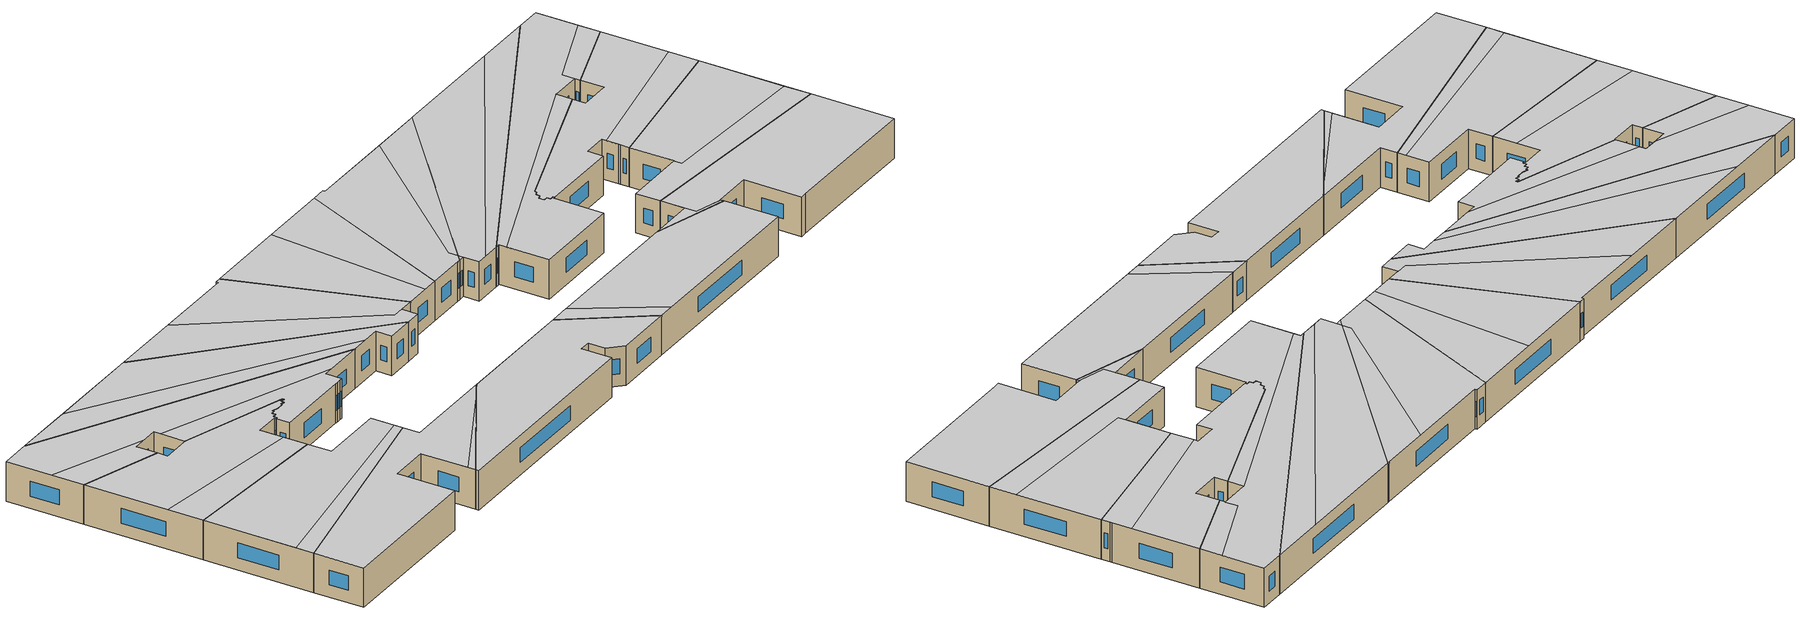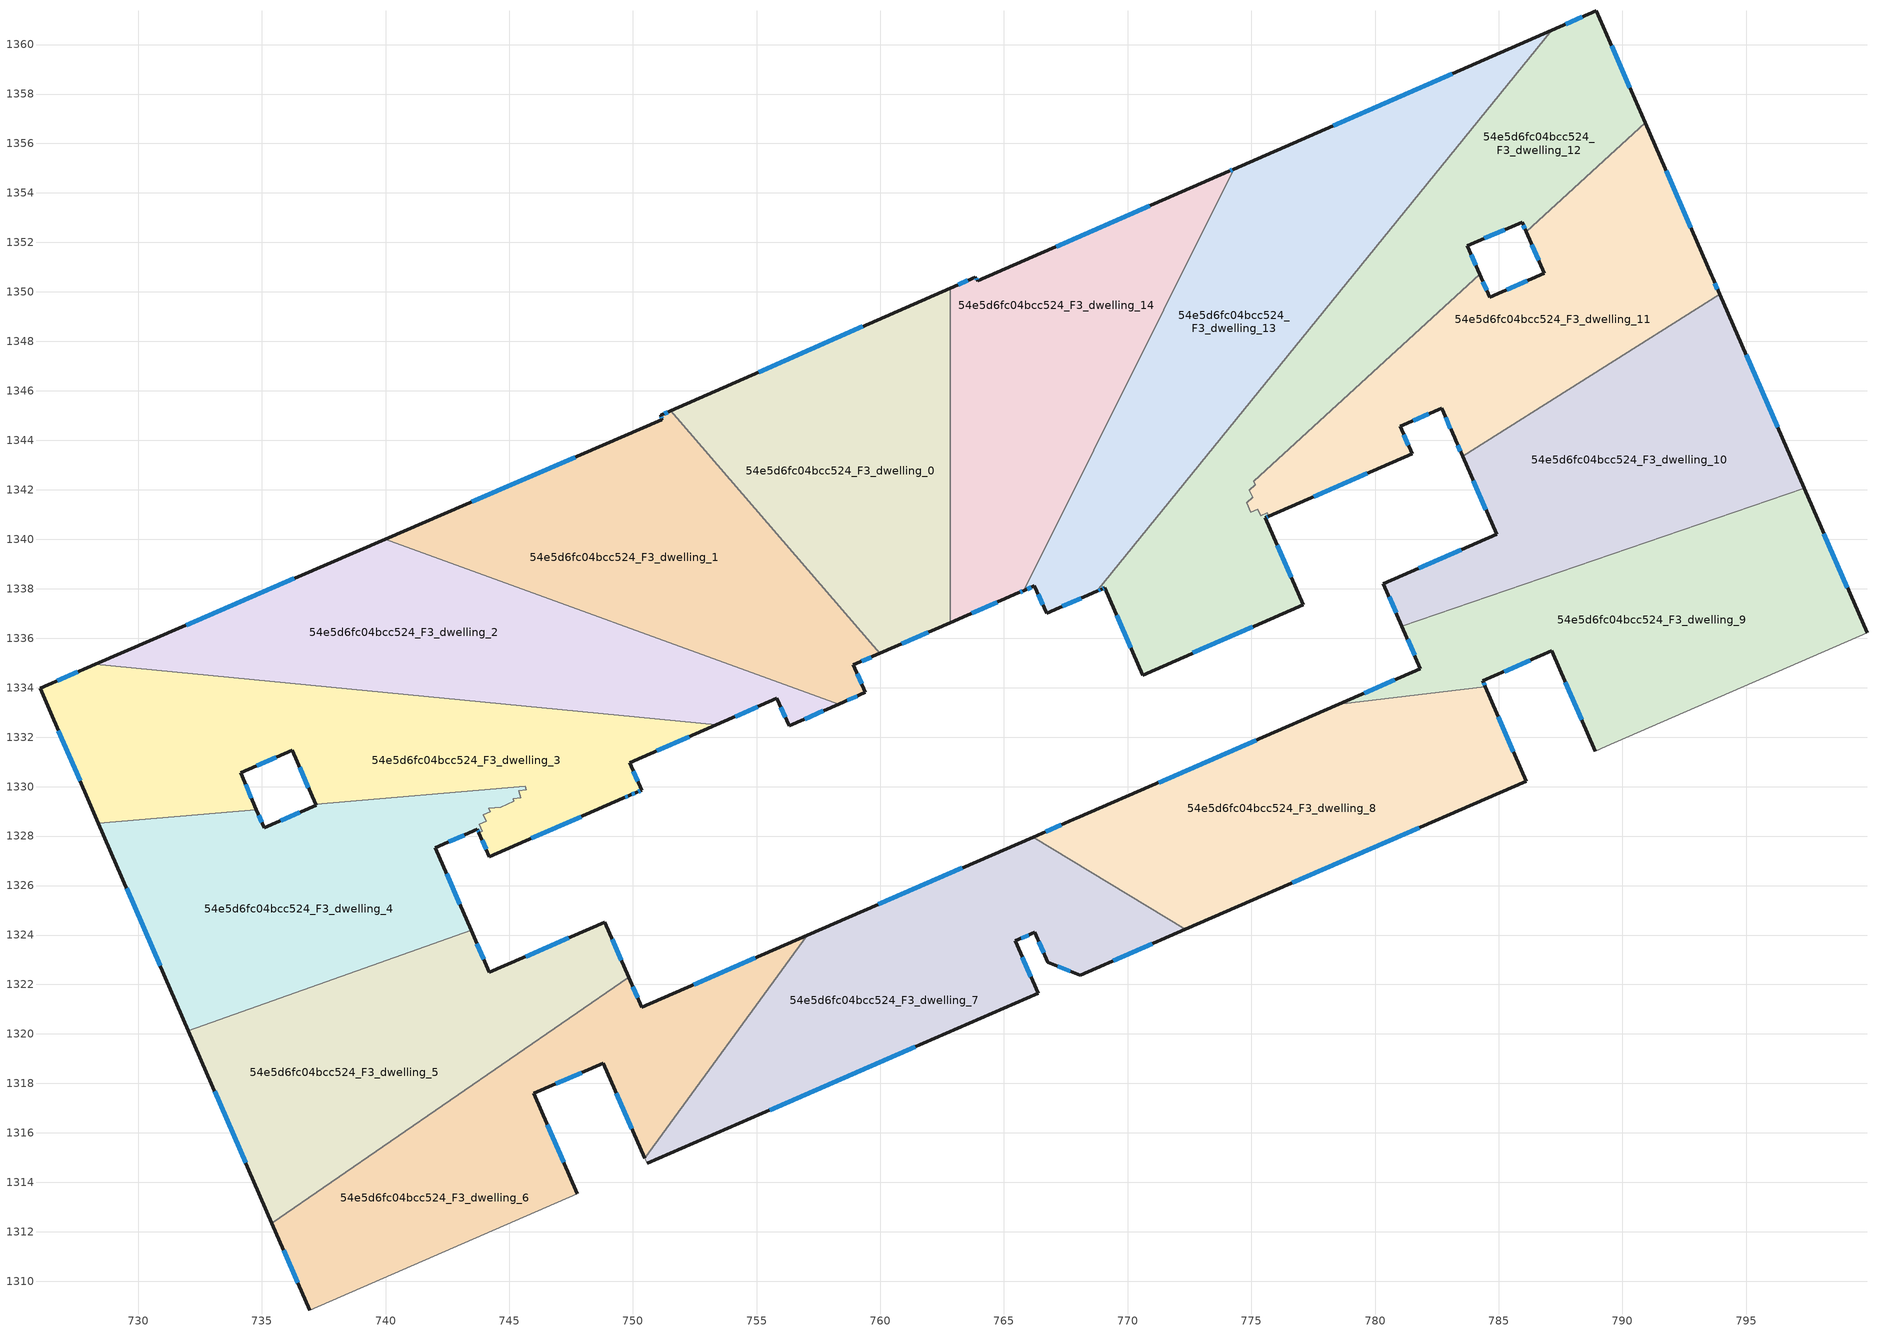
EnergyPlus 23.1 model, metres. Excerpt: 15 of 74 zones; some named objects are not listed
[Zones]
54e5d6fc04bcc524_F3_dwelling_0
 floor to 54e5d6fc04bcc524_F2_dwelling_0 (EU_floor_Construction): 762.83,1350.16 762.83,1336.63 759.97,1335.38 751.54,1345.2 z9
 wall outside (EU_wall_Construction): 762.83,1350.16 751.54,1345.2 / 759.97,1335.38 762.83,1336.63 z9:12
 wall to 54e5d6fc04bcc524_F3_dwelling_1 (EU_wall_Construction): 751.54,1345.2 759.97,1335.38 z9:12
 wall to 54e5d6fc04bcc524_F3_dwelling_14 (EU_wall_Construction): 762.83,1336.63 762.83,1350.16 z9:12
 window (EU_Window_Construction): 759.29,1348.6 755.08,1346.75 / 760.87,1335.77 761.94,1336.24 z9.94:11.06
 ceiling to 54e5d6fc04bcc524_F4_dwelling_3 (EU_floor_Construction): 761.7,1336.14 757.68,1347.89 751.54,1345.2 759.97,1335.38 z12
 ceiling to 54e5d6fc04bcc524_F4_dwelling_2 (EU_floor_Construction): 762.83,1336.63 762.83,1350.16 757.68,1347.89 761.7,1336.14 z12
54e5d6fc04bcc524_F3_dwelling_1
 floor to 54e5d6fc04bcc524_F2_dwelling_1 (EU_floor_Construction): 751.54,1345.2 759.97,1335.38 758.91,1334.92 759.4,1333.81 758.33,1333.34 739.98,1340 751.17,1344.83 751.13,1345.02 z9
 wall outside (EU_wall_Construction): 751.54,1345.2 751.13,1345.02 751.17,1344.83 739.98,1340 / 758.33,1333.34 759.4,1333.81 758.91,1334.92 759.97,1335.38 z9:12
 wall to 54e5d6fc04bcc524_F3_dwelling_2 (EU_wall_Construction): 739.98,1340 758.33,1333.34 z9:12
 window (EU_Window_Construction): 751.41,1345.14 751.26,1345.08 / 759.24,1335.06 759.64,1335.24 / 759.24,1334.15 759.06,1334.57 / 758.66,1333.48 759.06,1333.66 / 747.66,1343.32 743.49,1341.52 / 751.14,1344.96 751.16,1344.89 z9.94:11.06
 ceiling to 54e5d6fc04bcc524_F4_dwelling_4 (EU_floor_Construction): 759.4,1333.81 758.91,1334.92 758.13,1334.58 745.18,1342.25 739.98,1340 758.33,1333.34 z12
 ceiling to 54e5d6fc04bcc524_F4_dwelling_3 (EU_floor_Construction): 759.97,1335.38 751.54,1345.2 751.13,1345.02 751.17,1344.83 745.18,1342.25 758.13,1334.58 z12
54e5d6fc04bcc524_F3_dwelling_10
 floor to 54e5d6fc04bcc524_F2_dwelling_10 (EU_floor_Construction): 793.93,1349.91 797.34,1342.07 781.09,1336.49 780.34,1338.21 784.91,1340.2 783.54,1343.36 z9
 wall outside (EU_wall_Construction): 783.54,1343.36 784.91,1340.2 780.34,1338.21 781.09,1336.49 / 797.34,1342.07 793.93,1349.91 z9:12
 wall to 54e5d6fc04bcc524_F3_dwelling_11 (EU_wall_Construction): 793.93,1349.91 783.54,1343.36 z9:12
 wall to 54e5d6fc04bcc524_F3_dwelling_9 (EU_wall_Construction): 781.09,1336.49 797.34,1342.07 z9:12
 window (EU_Window_Construction): 783.48,1339.58 781.77,1338.83 / 783.97,1342.37 784.48,1341.19 / 796.28,1344.53 795,1347.45 / 780.57,1337.67 780.85,1337.03 z9.94:11.06
 ceiling to 54e5d6fc04bcc524_F4_dwelling_12 (EU_floor_Construction): 796.53,1343.94 793.93,1349.91 783.54,1343.36 785.14,1339.69 z12
 ceiling to 54e5d6fc04bcc524_F4_dwelling_11 (EU_floor_Construction): 797.34,1342.07 796.53,1343.94 785.13,1339.69 784.91,1340.2 780.34,1338.21 781.09,1336.49 z12
 ceiling adiabatic (EU_roof_Construction): 785.14,1339.69 783.54,1343.36 784.91,1340.2 z12
54e5d6fc04bcc524_F3_dwelling_11
 floor to 54e5d6fc04bcc524_F2_dwelling_11 (EU_floor_Construction): 790.93,1356.83 793.61,1350.66 793.65,1350.56 793.93,1349.91 783.54,1343.36 783.26,1344.01 783.21,1344.1 782.69,1345.3 781.02,1344.57 781.51,1343.46 775.71,1340.93 775.65,1341.06 775.38,1340.94 775.26,1341.22 774.98,1341.1 774.81,1341.48 775.05,1341.69 774.92,1341.98 775.16,1342.2 775.09,1342.34 784.23,1350.71 784.64,1349.78 786.85,1350.75 786.11,1352.43 z9
 wall outside (EU_wall_Construction): 775.71,1340.93 781.51,1343.46 781.02,1344.57 782.69,1345.3 783.21,1344.1 783.26,1344.01 783.54,1343.36 / 786.11,1352.43 786.85,1350.75 784.64,1349.78 784.23,1350.71 / 793.93,1349.91 793.65,1350.56 793.61,1350.66 790.93,1356.83 z9:12
 wall to 54e5d6fc04bcc524_F3_dwelling_12 (EU_wall_Construction): 784.23,1350.71 775.09,1342.34 775.16,1342.2 774.92,1341.98 775.05,1341.69 774.81,1341.48 774.98,1341.1 775.26,1341.22 775.38,1340.94 775.65,1341.06 775.71,1340.93 / 790.93,1356.83 786.11,1352.43 z9:12
 window (EU_Window_Construction): 782.86,1344.92 783.05,1344.48 / 781.54,1344.8 782.17,1345.07 / 781.35,1343.81 781.17,1344.22 / 777.53,1341.72 779.69,1342.67 / 784.51,1350.07 784.36,1350.42 / 786.15,1350.45 785.33,1350.09 / 786.34,1351.9 786.62,1351.28 / 792.77,1352.59 791.77,1354.9 / 793.85,1350.12 793.74,1350.36 / 783.34,1343.81 783.45,1343.56 z9.94:11.06
 ceiling to 54e5d6fc04bcc524_F4_dwelling_13 (EU_floor_Construction): 782.82,1345.01 793.01,1352.04 790.92,1356.83 786.11,1352.43 786.85,1350.75 784.64,1349.78 784.23,1350.71 775.09,1342.34 775.16,1342.2 774.92,1341.98 775.05,1341.69 774.81,1341.48 774.98,1341.1 775.26,1341.22 775.38,1340.94 775.65,1341.06 775.71,1340.93 781.51,1343.46 781.02,1344.57 782.69,1345.3 z12
 ceiling to 54e5d6fc04bcc524_F4_dwelling_12 (EU_floor_Construction): 793.93,1349.91 793.01,1352.04 782.82,1345.01 783.54,1343.36 z12
54e5d6fc04bcc524_F3_dwelling_12
 floor to 54e5d6fc04bcc524_F2_dwelling_12 (EU_floor_Construction): 788.95,1361.37 790.93,1356.83 786.11,1352.43 785.94,1352.83 783.73,1351.86 784.23,1350.71 775.09,1342.34 775.16,1342.2 774.92,1341.98 775.05,1341.69 774.81,1341.48 774.98,1341.1 775.26,1341.22 775.38,1340.94 775.65,1341.06 775.71,1340.93 775.57,1340.87 777.1,1337.35 770.6,1334.51 769.07,1338.03 768.96,1337.99 768.76,1337.9 787.14,1360.58 z9
 wall outside (EU_wall_Construction): 768.76,1337.9 768.96,1337.99 769.07,1338.03 770.6,1334.51 777.1,1337.35 775.57,1340.87 775.71,1340.93 / 790.93,1356.83 788.95,1361.37 787.14,1360.58 / 784.23,1350.71 783.73,1351.86 785.94,1352.83 786.11,1352.43 z9:12
 wall to 54e5d6fc04bcc524_F3_dwelling_13 (EU_wall_Construction): 787.14,1360.58 768.76,1337.9 z9:12
 window (EU_Window_Construction): 772.64,1335.4 775.07,1336.46 / 769.55,1336.93 770.12,1335.62 / 768.99,1338 769.04,1338.02 / 768.82,1337.93 768.9,1337.96 / 788.39,1361.12 787.71,1360.82 / 790.31,1358.25 789.57,1359.95 / 786,1352.7 786.06,1352.55 / 784.42,1352.16 785.25,1352.52 / 784.07,1351.07 783.89,1351.5 / 775.61,1340.89 775.67,1340.91 / 776.62,1338.46 776.05,1339.77 z9.94:11.06
 ceiling to 54e5d6fc04bcc524_F4_dwelling_0 (EU_floor_Construction): 783.73,1351.86 785.94,1352.83 785.55,1353.72 790.24,1358.4 788.95,1361.37 787.14,1360.58 768.76,1337.9 768.96,1337.99 769.07,1338.03 769.29,1337.53 783.71,1351.89 z12
 ceiling to 54e5d6fc04bcc524_F4_dwelling_13 (EU_floor_Construction): 790.92,1356.83 790.24,1358.4 785.55,1353.72 786.11,1352.43 z12; 777.1,1337.35 775.57,1340.87 775.71,1340.93 775.65,1341.06 775.38,1340.94 775.26,1341.22 774.98,1341.1 774.81,1341.48 775.05,1341.69 774.92,1341.98 775.16,1342.2 775.09,1342.34 784.23,1350.71 783.73,1351.86 783.71,1351.89 769.29,1337.53 770.6,1334.51 z12
54e5d6fc04bcc524_F3_dwelling_13
 floor to 54e5d6fc04bcc524_F2_dwelling_13 (EU_floor_Construction): 787.14,1360.58 768.76,1337.9 766.72,1337 766.23,1338.12 765.8,1337.93 774.29,1354.96 z9
 wall outside (EU_wall_Construction): 765.8,1337.93 766.23,1338.12 766.72,1337 768.76,1337.9 / 787.14,1360.58 774.29,1354.96 z9:12
 wall to 54e5d6fc04bcc524_F3_dwelling_14 (EU_wall_Construction): 774.29,1354.96 765.8,1337.93 z9:12
 window (EU_Window_Construction): 767.36,1337.28 768.12,1337.62 / 766.38,1337.77 766.57,1337.35 / 765.93,1337.99 766.09,1338.06 / 783.11,1358.82 778.32,1356.72 z9.94:11.06
 ceiling to 54e5d6fc04bcc524_F4_dwelling_1 (EU_floor_Construction): 767.44,1337.32 782.81,1358.69 774.29,1354.96 766.07,1338.48 766.72,1337 z12
 ceiling to 54e5d6fc04bcc524_F4_dwelling_0 (EU_floor_Construction): 768.76,1337.9 787.14,1360.58 782.81,1358.69 767.44,1337.32 z12
 ceiling to 54e5d6fc04bcc524_F4_dwelling_2 (EU_floor_Construction): 766.23,1338.12 766.07,1338.48 765.8,1337.93 z12
54e5d6fc04bcc524_F3_dwelling_14
 floor to 54e5d6fc04bcc524_F2_dwelling_14 (EU_floor_Construction): 774.29,1354.96 765.8,1337.93 765.58,1337.83 762.83,1336.63 762.83,1350.16 763.84,1350.6 763.94,1350.44 774.08,1354.87 z9
 wall outside (EU_wall_Construction): 774.29,1354.96 774.08,1354.87 763.94,1350.44 763.84,1350.6 762.83,1350.16 / 762.83,1336.63 765.58,1337.83 765.8,1337.93 z9:12
 window (EU_Window_Construction): 763.91,1350.49 763.87,1350.55 / 770.9,1353.48 767.12,1351.83 / 774.22,1354.93 774.14,1354.9 / 765.65,1337.86 765.73,1337.9 / 763.69,1337.01 764.72,1337.46 / 763.53,1350.46 763.15,1350.3 z9.94:11.06
 ceiling to 54e5d6fc04bcc524_F4_dwelling_2 (EU_floor_Construction): 766.07,1338.48 765.77,1339.18 770.33,1353.24 763.94,1350.44 763.84,1350.6 762.83,1350.16 762.83,1336.63 765.58,1337.83 765.8,1337.93 z12
 ceiling to 54e5d6fc04bcc524_F4_dwelling_1 (EU_floor_Construction): 766.07,1338.48 774.29,1354.96 774.08,1354.87 770.33,1353.24 765.77,1339.18 z12
54e5d6fc04bcc524_F3_dwelling_2
 floor to 54e5d6fc04bcc524_F2_dwelling_2 (EU_floor_Construction): 758.33,1333.34 756.31,1332.45 755.82,1333.56 753.38,1332.5 728.26,1334.94 739.98,1340 z9
 wall outside (EU_wall_Construction): 753.38,1332.5 755.82,1333.56 756.31,1332.45 758.33,1333.34 / 739.98,1340 728.26,1334.94 z9:12
 wall to 54e5d6fc04bcc524_F3_dwelling_3 (EU_wall_Construction): 728.26,1334.94 753.38,1332.5 z9:12
 window (EU_Window_Construction): 756.94,1332.73 757.69,1333.06 / 755.97,1333.22 756.16,1332.8 / 754.14,1332.83 755.05,1333.23 / 736.31,1338.42 731.94,1336.53 z9.94:11.06
 ceiling to 54e5d6fc04bcc524_F4_dwelling_4 (EU_floor_Construction): 758.33,1333.34 739.98,1340 732.79,1336.9 754.65,1333.05 755.82,1333.56 756.31,1332.45 z12
 ceiling to 54e5d6fc04bcc524_F4_dwelling_5 (EU_floor_Construction): 754.65,1333.05 732.79,1336.9 728.26,1334.94 753.38,1332.5 z12
54e5d6fc04bcc524_F3_dwelling_3
 floor to 54e5d6fc04bcc524_F2_dwelling_3 (EU_floor_Construction): 753.38,1332.5 749.87,1330.97 750.36,1329.86 750.15,1329.77 749.87,1329.65 749.59,1329.53 744.19,1327.17 743.78,1328.14 743.91,1328.2 743.79,1328.47 744.07,1328.59 743.95,1328.87 744.22,1328.99 744.16,1329.13 744.66,1329.17 745.18,1329.4 745.15,1329.52 745.45,1329.54 745.38,1329.84 745.69,1329.86 745.65,1330.01 737.17,1329.28 736.23,1331.46 734.14,1330.56 734.78,1329.07 728.39,1328.52 726.03,1333.98 728.26,1334.94 z9
 wall outside (EU_wall_Construction): 734.78,1329.07 734.14,1330.56 736.23,1331.46 737.17,1329.28 / 728.26,1334.94 726.03,1333.98 728.39,1328.52 / 743.78,1328.14 744.19,1327.17 749.59,1329.53 749.87,1329.65 750.15,1329.77 750.36,1329.86 749.87,1330.97 753.38,1332.5 z9:12
 wall to 54e5d6fc04bcc524_F3_dwelling_4 (EU_wall_Construction): 737.17,1329.28 745.65,1330.01 745.69,1329.86 745.38,1329.84 745.45,1329.54 745.15,1329.52 745.18,1329.4 744.66,1329.17 744.16,1329.13 744.22,1328.99 743.95,1328.87 744.07,1328.59 743.79,1328.47 743.91,1328.2 743.78,1328.14 / 728.39,1328.52 734.78,1329.07 z9:12
 window (EU_Window_Construction): 736.53,1330.78 736.88,1329.96 / 734.79,1330.84 735.57,1331.18 / 734.58,1329.54 734.34,1330.09 / 726.77,1332.26 727.65,1330.23 / 727.56,1334.64 726.73,1334.28 / 750.97,1331.45 752.28,1332.02 / 750.2,1330.21 750.02,1330.62 / 750.22,1329.8 750.29,1329.83 / 749.96,1329.69 750.06,1329.73 / 749.68,1329.57 749.79,1329.61 / 745.89,1327.91 747.9,1328.79 / 743.91,1327.83 744.06,1327.47 z9.94:11.06
 ceiling to 54e5d6fc04bcc524_F4_dwelling_6 (EU_floor_Construction): 749.59,1329.53 749.87,1329.65 750.15,1329.77 750.36,1329.86 749.87,1330.97 750.57,1331.28 736.44,1330.99 737.17,1329.28 745.65,1330.01 745.69,1329.86 745.38,1329.84 745.45,1329.54 745.15,1329.52 745.18,1329.4 744.66,1329.17 744.16,1329.13 744.22,1328.99 743.95,1328.87 744.07,1328.59 743.79,1328.47 743.91,1328.2 743.78,1328.14 744.19,1327.17 z12; 734.78,1329.07 734.14,1330.56 735.07,1330.96 727.4,1330.8 728.39,1328.52 z12
 ceiling to 54e5d6fc04bcc524_F4_dwelling_5 (EU_floor_Construction): 753.38,1332.5 728.26,1334.94 726.03,1333.98 727.4,1330.81 735.07,1330.96 736.23,1331.46 736.44,1330.99 750.57,1331.28 z12
54e5d6fc04bcc524_F3_dwelling_4
 floor to 54e5d6fc04bcc524_F2_dwelling_4 (EU_floor_Construction): 745.65,1330.01 745.69,1329.86 745.38,1329.84 745.45,1329.54 745.15,1329.52 745.18,1329.4 744.66,1329.17 744.16,1329.13 744.22,1328.99 743.95,1328.87 744.07,1328.59 743.79,1328.47 743.91,1328.2 743.78,1328.14 743.71,1328.27 742.01,1327.54 743.46,1324.18 732.03,1320.12 728.39,1328.52 734.78,1329.07 735.09,1328.33 737.19,1329.24 737.17,1329.28 z9
 wall outside (EU_wall_Construction): 737.17,1329.28 737.19,1329.24 735.09,1328.33 734.78,1329.07 / 743.46,1324.18 742.01,1327.54 743.71,1328.27 743.78,1328.14 / 728.39,1328.52 732.03,1320.12 z9:12
 wall to 54e5d6fc04bcc524_F3_dwelling_5 (EU_wall_Construction): 732.03,1320.12 743.46,1324.18 z9:12
 window (EU_Window_Construction): 735,1328.57 734.88,1328.84 / 736.53,1328.96 735.75,1328.62 / 743.73,1328.23 743.76,1328.18 / 742.54,1327.77 743.18,1328.04 / 743.01,1325.23 742.46,1326.48 / 729.53,1325.89 730.89,1322.76 z9.94:11.06
 ceiling to 54e5d6fc04bcc524_F4_dwelling_6 (EU_floor_Construction): 742.73,1325.88 742.01,1327.54 743.71,1328.27 743.78,1328.14 743.91,1328.2 743.79,1328.47 744.07,1328.59 743.95,1328.87 744.22,1328.99 744.16,1329.13 744.66,1329.17 745.18,1329.4 745.15,1329.52 745.45,1329.54 745.38,1329.84 745.69,1329.86 745.65,1330.01 737.17,1329.28 737.19,1329.24 735.09,1328.33 734.78,1329.07 728.39,1328.52 730.94,1322.64 z12
 ceiling to 54e5d6fc04bcc524_F4_dwelling_7 (EU_floor_Construction): 743.46,1324.18 742.73,1325.88 730.94,1322.64 732.03,1320.12 z12
54e5d6fc04bcc524_F3_dwelling_5
 floor to 54e5d6fc04bcc524_F2_dwelling_5 (EU_floor_Construction): 748.86,1324.52 749.83,1322.29 735.4,1312.36 732.03,1320.12 743.46,1324.18 744.2,1322.49 z9
 wall outside (EU_wall_Construction): 749.83,1322.29 748.86,1324.52 744.2,1322.49 743.46,1324.18 / 732.03,1320.12 735.4,1312.36 z9:12
 wall to 54e5d6fc04bcc524_F3_dwelling_6 (EU_wall_Construction): 735.4,1312.36 749.83,1322.29 z9:12
 window (EU_Window_Construction): 747.4,1323.89 745.66,1323.13 / 749.53,1322.99 749.17,1323.82 / 733.09,1317.69 734.34,1314.79 / 743.97,1323.02 743.69,1323.65 z9.94:11.06
 ceiling to 54e5d6fc04bcc524_F4_dwelling_8 (EU_floor_Construction): 749.83,1322.29 749.58,1322.87 734.87,1313.57 735.4,1312.36 z12
 ceiling to 54e5d6fc04bcc524_F4_dwelling_7 (EU_floor_Construction): 749.58,1322.87 748.86,1324.52 744.2,1322.49 743.46,1324.18 732.03,1320.12 734.87,1313.57 z12
54e5d6fc04bcc524_F3_dwelling_6
 floor to 54e5d6fc04bcc524_F2_dwelling_6 (EU_floor_Construction): 757.05,1323.99 750.48,1314.97 748.81,1318.81 745.99,1317.59 747.75,1313.54 736.92,1308.83 735.4,1312.36 749.83,1322.29 750.36,1321.08 z9
 wall outside (EU_wall_Construction): 747.75,1313.54 745.99,1317.59 748.81,1318.81 750.48,1314.97 / 735.4,1312.36 736.92,1308.83 / 757.05,1323.99 750.36,1321.08 749.83,1322.29 z9:12
 wall adiabatic (EU_wall_Construction): 736.92,1308.83 747.75,1313.54 z9:12
 wall to 54e5d6fc04bcc524_F3_dwelling_7 (EU_wall_Construction): 750.48,1314.97 757.05,1323.99 z9:12
 window (EU_Window_Construction): 747.2,1314.81 746.54,1316.32 / 735.87,1311.25 736.45,1309.93 / 750.19,1321.46 750,1321.91 / 754.95,1323.08 752.46,1321.99 / 749.33,1317.61 749.96,1316.17 / 746.87,1317.98 747.93,1318.43 z9.94:11.06
 ceiling to 54e5d6fc04bcc524_F4_dwelling_8 (EU_floor_Construction): 750.23,1315.54 756.4,1323.11 757.05,1323.99 750.36,1321.08 749.83,1322.29 735.4,1312.36 736.92,1308.83 747.75,1313.54 745.99,1317.59 748.81,1318.81 z12
 ceiling to 54e5d6fc04bcc524_F4_dwelling_9 (EU_floor_Construction): 750.48,1314.97 756.4,1323.11 750.23,1315.54 z12
54e5d6fc04bcc524_F3_dwelling_7
 floor to 54e5d6fc04bcc524_F2_dwelling_7 (EU_floor_Construction): 772.33,1324.22 768.08,1322.38 766.77,1322.9 766.24,1324.11 765.45,1323.76 766.38,1321.64 750.57,1314.76 750.48,1314.97 757.05,1323.99 766.18,1327.96 z9
 wall outside (EU_wall_Construction): 750.57,1314.76 766.38,1321.64 765.45,1323.76 766.24,1324.11 766.77,1322.9 768.08,1322.38 772.33,1324.22 / 766.18,1327.96 757.05,1323.99 z9:12
 wall to 54e5d6fc04bcc524_F3_dwelling_8 (EU_wall_Construction): 772.33,1324.22 766.18,1327.96 z9:12
 wall adiabatic (EU_wall_Construction): 750.48,1314.97 750.57,1314.76 z9:12
 window (EU_Window_Construction): 769.41,1322.96 771,1323.65 / 767.18,1322.73 767.67,1322.54 / 766.41,1323.73 766.6,1323.28 / 765.7,1323.87 766,1324 / 766.09,1322.3 765.74,1323.1 / 755.52,1316.92 761.42,1319.48 / 763.32,1326.72 759.91,1325.23 z9.94:11.06
 ceiling to 54e5d6fc04bcc524_F4_dwelling_9 (EU_floor_Construction): 768.08,1322.38 772.33,1324.22 766.18,1327.96 757.17,1324.04 756.4,1323.11 750.48,1314.97 750.57,1314.76 766.38,1321.64 765.45,1323.76 766.24,1324.11 766.77,1322.9 z12
 ceiling to 54e5d6fc04bcc524_F4_dwelling_8 (EU_floor_Construction): 756.4,1323.11 757.17,1324.04 757.05,1323.99 z12
54e5d6fc04bcc524_F3_dwelling_8
 floor to 54e5d6fc04bcc524_F2_dwelling_8 (EU_floor_Construction): 784.46,1334.03 786.12,1330.22 772.33,1324.22 766.18,1327.96 767.82,1328.67 767.92,1328.72 778.53,1333.33 z9
 wall outside (EU_wall_Construction): 778.53,1333.33 767.92,1328.72 767.82,1328.67 766.18,1327.96 / 772.33,1324.22 786.12,1330.22 784.46,1334.03 z9:12
 wall to 54e5d6fc04bcc524_F3_dwelling_9 (EU_wall_Construction): 784.46,1334.03 778.53,1333.33 z9:12
 window (EU_Window_Construction): 775.21,1331.88 771.25,1330.16 / 785.6,1331.41 784.98,1332.83 / 776.65,1326.1 781.79,1328.34 / 767.31,1328.45 766.69,1328.18 z9.94:11.06
 ceiling to 54e5d6fc04bcc524_F4_dwelling_10 (EU_floor_Construction): 786.12,1330.22 784.46,1334.03 778.53,1333.33 767.92,1328.72 767.82,1328.67 767.7,1328.62 773.56,1324.76 z12
 ceiling to 54e5d6fc04bcc524_F4_dwelling_9 (EU_floor_Construction): 773.56,1324.76 767.7,1328.62 766.18,1327.96 772.33,1324.22 z12
54e5d6fc04bcc524_F3_dwelling_9
 floor to 54e5d6fc04bcc524_F2_dwelling_9 (EU_floor_Construction): 797.34,1342.07 799.89,1336.21 789.34,1331.63 788.9,1331.43 787.14,1335.49 784.35,1334.27 784.46,1334.03 778.53,1333.33 781.84,1334.77 781.09,1336.49 z9
 wall outside (EU_wall_Construction): 784.46,1334.03 784.35,1334.27 787.14,1335.49 788.9,1331.43 / 781.09,1336.49 781.84,1334.77 778.53,1333.33 / 799.89,1336.21 797.34,1342.07 z9:12
 wall adiabatic (EU_wall_Construction): 788.9,1331.43 789.34,1331.63 799.89,1336.21 z9:12
 window (EU_Window_Construction): 784.43,1334.1 784.39,1334.19 / 780.8,1334.32 779.57,1333.78 / 781.32,1335.95 781.6,1335.31 / 799.09,1338.05 798.14,1340.23 / 787.7,1334.22 788.35,1332.7 / 785.23,1334.65 786.27,1335.11 z9.94:11.06
 ceiling to 54e5d6fc04bcc524_F4_dwelling_11 (EU_floor_Construction): 799.89,1336.21 797.34,1342.07 781.09,1336.49 782.19,1333.97 784.19,1334.23 784.37,1334.24 784.35,1334.27 787.14,1335.49 788.9,1331.43 789.34,1331.63 z12
 ceiling to 54e5d6fc04bcc524_F4_dwelling_10 (EU_floor_Construction): 784.46,1334.03 784.37,1334.24 782.19,1333.97 781.49,1335.56 781.84,1334.77 778.53,1333.33 z12
[Building]
EU S2 Campaign: North Axis=0; Terrain=City; Solar Distribution=FullExterior
[Site:Location]
Vienna: Latitude=48; Longitude=16.5; Time Zone=1; Elevation=183
[SizingPeriod:WeatherFileDays]
AnnualSizingPeriod: Begin Month=1; Begin Day of Month=1; End Month=12; End Day of Month=31; Day of Week for Start Day=Monday; Use Weather File Daylight Saving Period=No; Use Weather File Rain and Snow Indicators=No
[MATERIAL]
EU_InternalMass_Material: Roughness=MediumRough; Thickness=0.1; Conductivity=1; Density=1800; Specific Heat=900; Thermal Absorptance=0.9; Solar Absorptance=0.7; Visible Absorptance=0.7
[MATERIAL:NOMASS] Roughness=MediumRough; Thermal Absorptance=0.9; Solar Absorptance=0.7; Visible Absorptance=0.7
Name | Thermal Resistance
EU_wall_NoMass | 0.914258
EU_roof_NoMass | 0.954009
EU_floor_NoMass | 1.09711
[WINDOWMATERIAL:SIMPLEGLAZINGSYSTEM]
EU_Window_SimpleGlazing: UFactor=2.09642; Solar Heat Gain Coefficient=0.65; Visible Transmittance=0.65
[CONSTRUCTION]
EU_wall_Construction: EU_wall_NoMass
EU_roof_Construction: EU_roof_NoMass
EU_floor_Construction: EU_floor_NoMass
EU_Window_Construction: EU_Window_SimpleGlazing
EU_InternalMass_Construction: EU_InternalMass_Material
[ZONE] Type=1; Multiplier=1; Ceiling Height=autocalculate; Floor Area=autocalculate; Part of Total Floor Area=Yes
Name | Volume
54e5d6fc04bcc524_F3_dwelling_0 | 287.058
54e5d6fc04bcc524_F3_dwelling_1 | 305.315
54e5d6fc04bcc524_F3_dwelling_10 | 291.223
54e5d6fc04bcc524_F3_dwelling_11 | 289.313
54e5d6fc04bcc524_F3_dwelling_12 | 370.208
54e5d6fc04bcc524_F3_dwelling_13 | 361.696
54e5d6fc04bcc524_F3_dwelling_14 | 289.028
54e5d6fc04bcc524_F3_dwelling_2 | 305.283
54e5d6fc04bcc524_F3_dwelling_3 | 334.048
54e5d6fc04bcc524_F3_dwelling_4 | 287.495
54e5d6fc04bcc524_F3_dwelling_5 | 294.3
54e5d6fc04bcc524_F3_dwelling_6 | 284.615
54e5d6fc04bcc524_F3_dwelling_7 | 292.611
54e5d6fc04bcc524_F3_dwelling_8 | 286.769
54e5d6fc04bcc524_F3_dwelling_9 | 300.503
[INTERNALMASS] Construction=EU_InternalMass_Construction
Name | Zone or ZoneList | Surface Area
54e5d6fc04bcc524_F3_dwelling_0_EU_InternalMass | 54e5d6fc04bcc524_F3_dwelling_0 | 95.6836
54e5d6fc04bcc524_F3_dwelling_1_EU_InternalMass | 54e5d6fc04bcc524_F3_dwelling_1 | 101.772
54e5d6fc04bcc524_F3_dwelling_2_EU_InternalMass | 54e5d6fc04bcc524_F3_dwelling_2 | 101.761
54e5d6fc04bcc524_F3_dwelling_3_EU_InternalMass | 54e5d6fc04bcc524_F3_dwelling_3 | 111.348
54e5d6fc04bcc524_F3_dwelling_4_EU_InternalMass | 54e5d6fc04bcc524_F3_dwelling_4 | 95.8317
54e5d6fc04bcc524_F3_dwelling_5_EU_InternalMass | 54e5d6fc04bcc524_F3_dwelling_5 | 98.1044
54e5d6fc04bcc524_F3_dwelling_6_EU_InternalMass | 54e5d6fc04bcc524_F3_dwelling_6 | 94.8712
54e5d6fc04bcc524_F3_dwelling_7_EU_InternalMass | 54e5d6fc04bcc524_F3_dwelling_7 | 97.5383
54e5d6fc04bcc524_F3_dwelling_8_EU_InternalMass | 54e5d6fc04bcc524_F3_dwelling_8 | 95.6144
54e5d6fc04bcc524_F3_dwelling_9_EU_InternalMass | 54e5d6fc04bcc524_F3_dwelling_9 | 100.162
54e5d6fc04bcc524_F3_dwelling_10_EU_InternalMass | 54e5d6fc04bcc524_F3_dwelling_10 | 97.077
54e5d6fc04bcc524_F3_dwelling_11_EU_InternalMass | 54e5d6fc04bcc524_F3_dwelling_11 | 96.4393
54e5d6fc04bcc524_F3_dwelling_12_EU_InternalMass | 54e5d6fc04bcc524_F3_dwelling_12 | 123.392
54e5d6fc04bcc524_F3_dwelling_13_EU_InternalMass | 54e5d6fc04bcc524_F3_dwelling_13 | 120.567
54e5d6fc04bcc524_F3_dwelling_14_EU_InternalMass | 54e5d6fc04bcc524_F3_dwelling_14 | 96.3436
[OTHEREQUIPMENT] Fuel Type=Electricity; Design Level Calculation Method=Watts/Area; Power per Zone Floor Area=1; Fraction Latent=0; Fraction Radiant=0; Fraction Lost=0; Carbon Dioxide Generation Rate=0; EndUse Subcategory=EU_Step8_InternalGains
Name | Zone or ZoneList or Space or SpaceList | Schedule
EU_Step8_InternalGain_54e5d6fc04bcc524_F3_dwelling_0_f000 | 54e5d6fc04bcc524_F3_dwelling_0 | EU_Step8_GainSchedule_54e5d6fc04bcc524_F3_dwelling_0_f000
EU_Step8_InternalGain_54e5d6fc04bcc524_F3_dwelling_1_f000 | 54e5d6fc04bcc524_F3_dwelling_1 | EU_Step8_GainSchedule_54e5d6fc04bcc524_F3_dwelling_1_f000
EU_Step8_InternalGain_54e5d6fc04bcc524_F3_dwelling_2_f000 | 54e5d6fc04bcc524_F3_dwelling_2 | EU_Step8_GainSchedule_54e5d6fc04bcc524_F3_dwelling_2_f000
EU_Step8_InternalGain_54e5d6fc04bcc524_F3_dwelling_3_f000 | 54e5d6fc04bcc524_F3_dwelling_3 | EU_Step8_GainSchedule_54e5d6fc04bcc524_F3_dwelling_3_f000
EU_Step8_InternalGain_54e5d6fc04bcc524_F3_dwelling_4_f000 | 54e5d6fc04bcc524_F3_dwelling_4 | EU_Step8_GainSchedule_54e5d6fc04bcc524_F3_dwelling_4_f000
EU_Step8_InternalGain_54e5d6fc04bcc524_F3_dwelling_5_f000 | 54e5d6fc04bcc524_F3_dwelling_5 | EU_Step8_GainSchedule_54e5d6fc04bcc524_F3_dwelling_5_f000
EU_Step8_InternalGain_54e5d6fc04bcc524_F3_dwelling_6_f000 | 54e5d6fc04bcc524_F3_dwelling_6 | EU_Step8_GainSchedule_54e5d6fc04bcc524_F3_dwelling_6_f000
EU_Step8_InternalGain_54e5d6fc04bcc524_F3_dwelling_7_f000 | 54e5d6fc04bcc524_F3_dwelling_7 | EU_Step8_GainSchedule_54e5d6fc04bcc524_F3_dwelling_7_f000
EU_Step8_InternalGain_54e5d6fc04bcc524_F3_dwelling_8_f000 | 54e5d6fc04bcc524_F3_dwelling_8 | EU_Step8_GainSchedule_54e5d6fc04bcc524_F3_dwelling_8_f000
EU_Step8_InternalGain_54e5d6fc04bcc524_F3_dwelling_9_f000 | 54e5d6fc04bcc524_F3_dwelling_9 | EU_Step8_GainSchedule_54e5d6fc04bcc524_F3_dwelling_9_f000
EU_Step8_InternalGain_54e5d6fc04bcc524_F3_dwelling_10_f000 | 54e5d6fc04bcc524_F3_dwelling_10 | EU_Step8_GainSchedule_54e5d6fc04bcc524_F3_dwelling_10_f000
EU_Step8_InternalGain_54e5d6fc04bcc524_F3_dwelling_11_f000 | 54e5d6fc04bcc524_F3_dwelling_11 | EU_Step8_GainSchedule_54e5d6fc04bcc524_F3_dwelling_11_f000
EU_Step8_InternalGain_54e5d6fc04bcc524_F3_dwelling_12_f000 | 54e5d6fc04bcc524_F3_dwelling_12 | EU_Step8_GainSchedule_54e5d6fc04bcc524_F3_dwelling_12_f000
EU_Step8_InternalGain_54e5d6fc04bcc524_F3_dwelling_13_f000 | 54e5d6fc04bcc524_F3_dwelling_13 | EU_Step8_GainSchedule_54e5d6fc04bcc524_F3_dwelling_13_f000
EU_Step8_InternalGain_54e5d6fc04bcc524_F3_dwelling_14_f000 | 54e5d6fc04bcc524_F3_dwelling_14 | EU_Step8_GainSchedule_54e5d6fc04bcc524_F3_dwelling_14_f000
[ZONEVENTILATION:DESIGNFLOWRATE] Schedule=EU_AlwaysOn; Design Flow Rate Calculation Method=AirChanges/Hour; Air Changes per Hour=0.546891; Ventilation Type=Natural; Fan Pressure Rise=0; Fan Total Efficiency=1; Constant Term Coefficient=1; Temperature Term Coefficient=0; Velocity Term Coefficient=0; Velocity Squared Term Coefficient=0; Minimum Indoor Temperature=-100; Maximum Indoor Temperature=100; Delta Temperature=-100; Minimum Outdoor Temperature=-100; Maximum Outdoor Temperature=100; Maximum Wind Speed=40
Name | Zone or ZoneList or Space or SpaceList
EU_ConstantAir_54e5d6fc04bcc524_F3_dwelling_0 | 54e5d6fc04bcc524_F3_dwelling_0
EU_ConstantAir_54e5d6fc04bcc524_F3_dwelling_1 | 54e5d6fc04bcc524_F3_dwelling_1
EU_ConstantAir_54e5d6fc04bcc524_F3_dwelling_2 | 54e5d6fc04bcc524_F3_dwelling_2
EU_ConstantAir_54e5d6fc04bcc524_F3_dwelling_3 | 54e5d6fc04bcc524_F3_dwelling_3
EU_ConstantAir_54e5d6fc04bcc524_F3_dwelling_4 | 54e5d6fc04bcc524_F3_dwelling_4
EU_ConstantAir_54e5d6fc04bcc524_F3_dwelling_5 | 54e5d6fc04bcc524_F3_dwelling_5
EU_ConstantAir_54e5d6fc04bcc524_F3_dwelling_6 | 54e5d6fc04bcc524_F3_dwelling_6
EU_ConstantAir_54e5d6fc04bcc524_F3_dwelling_7 | 54e5d6fc04bcc524_F3_dwelling_7
EU_ConstantAir_54e5d6fc04bcc524_F3_dwelling_8 | 54e5d6fc04bcc524_F3_dwelling_8
EU_ConstantAir_54e5d6fc04bcc524_F3_dwelling_9 | 54e5d6fc04bcc524_F3_dwelling_9
EU_ConstantAir_54e5d6fc04bcc524_F3_dwelling_10 | 54e5d6fc04bcc524_F3_dwelling_10
EU_ConstantAir_54e5d6fc04bcc524_F3_dwelling_11 | 54e5d6fc04bcc524_F3_dwelling_11
EU_ConstantAir_54e5d6fc04bcc524_F3_dwelling_12 | 54e5d6fc04bcc524_F3_dwelling_12
EU_ConstantAir_54e5d6fc04bcc524_F3_dwelling_13 | 54e5d6fc04bcc524_F3_dwelling_13
EU_ConstantAir_54e5d6fc04bcc524_F3_dwelling_14 | 54e5d6fc04bcc524_F3_dwelling_14
[HVACTEMPLATE:ZONE:IDEALLOADSAIRSYSTEM] System Availability Schedule=EU_AlwaysOn; Maximum Heating Supply Air Temperature=50; Minimum Cooling Supply Air Temperature=13; Maximum Heating Supply Air Humidity Ratio=0.0156; Minimum Cooling Supply Air Humidity Ratio=0.0077; Heating Limit=NoLimit; Cooling Limit=NoLimit; Heating Availability Schedule=EU_AlwaysOn; Cooling Availability Schedule=EU_CoolingOff; Dehumidification Control Type=ConstantSensibleHeatRatio; Cooling Sensible Heat Ratio=0.7; Dehumidification Setpoint=60; Humidification Control Type=None; Humidification Setpoint=30; Outdoor Air Method=None; Outdoor Air Flow Rate per Person=0.00944; Outdoor Air Flow Rate per Zone Floor Area=0; Outdoor Air Flow Rate per Zone=0; Demand Controlled Ventilation Type=None; Outdoor Air Economizer Type=NoEconomizer; Heat Recovery Type=None; Sensible Heat Recovery Effectiveness=0.7; Latent Heat Recovery Effectiveness=0.65
Name | Template Thermostat
54e5d6fc04bcc524_F3_dwelling_0 | EU_HeatOnly_54e5d6fc04bcc524_F3_dwelling_0
54e5d6fc04bcc524_F3_dwelling_1 | EU_HeatOnly_54e5d6fc04bcc524_F3_dwelling_1
54e5d6fc04bcc524_F3_dwelling_2 | EU_HeatOnly_54e5d6fc04bcc524_F3_dwelling_2
54e5d6fc04bcc524_F3_dwelling_3 | EU_HeatOnly_54e5d6fc04bcc524_F3_dwelling_3
54e5d6fc04bcc524_F3_dwelling_4 | EU_HeatOnly_54e5d6fc04bcc524_F3_dwelling_4
54e5d6fc04bcc524_F3_dwelling_5 | EU_HeatOnly_54e5d6fc04bcc524_F3_dwelling_5
54e5d6fc04bcc524_F3_dwelling_6 | EU_HeatOnly_54e5d6fc04bcc524_F3_dwelling_6
54e5d6fc04bcc524_F3_dwelling_7 | EU_HeatOnly_54e5d6fc04bcc524_F3_dwelling_7
54e5d6fc04bcc524_F3_dwelling_8 | EU_HeatOnly_54e5d6fc04bcc524_F3_dwelling_8
54e5d6fc04bcc524_F3_dwelling_9 | EU_HeatOnly_54e5d6fc04bcc524_F3_dwelling_9
54e5d6fc04bcc524_F3_dwelling_10 | EU_HeatOnly_54e5d6fc04bcc524_F3_dwelling_10
54e5d6fc04bcc524_F3_dwelling_11 | EU_HeatOnly_54e5d6fc04bcc524_F3_dwelling_11
54e5d6fc04bcc524_F3_dwelling_12 | EU_HeatOnly_54e5d6fc04bcc524_F3_dwelling_12
54e5d6fc04bcc524_F3_dwelling_13 | EU_HeatOnly_54e5d6fc04bcc524_F3_dwelling_13
54e5d6fc04bcc524_F3_dwelling_14 | EU_HeatOnly_54e5d6fc04bcc524_F3_dwelling_14
[SIZING:ZONE] Zone Cooling Design Supply Air Temperature Input Method=SupplyAirTemperature; Zone Cooling Design Supply Air Temperature=13; Zone Heating Design Supply Air Temperature Input Method=SupplyAirTemperature; Zone Heating Design Supply Air Temperature=50; Zone Cooling Design Supply Air Humidity Ratio=0.008; Zone Heating Design Supply Air Humidity Ratio=0.008; Cooling Design Air Flow Method=DesignDay; Cooling Design Air Flow Rate=0; Cooling Minimum Air Flow per Zone Floor Area=0.000762; Cooling Minimum Air Flow=0; Cooling Minimum Air Flow Fraction=0.2; Heating Design Air Flow Method=DesignDay; Heating Design Air Flow Rate=0; Heating Maximum Air Flow per Zone Floor Area=0.002032; Heating Maximum Air Flow=0.141576; Heating Maximum Air Flow Fraction=0.3; Account for Dedicated Outdoor Air System=No; Dedicated Outdoor Air System Control Strategy=NeutralSupplyAir; Dedicated Outdoor Air Low Setpoint Temperature for Design=autosize; Dedicated Outdoor Air High Setpoint Temperature for Design=autosize; Zone Load Sizing Method=Sensible Load Only No Latent Load; Zone Latent Cooling Design Supply Air Humidity Ratio Input Method=HumidityRatioDifference; Zone Cooling Design Supply Air Humidity Ratio Difference=0.005; Zone Latent Heating Design Supply Air Humidity Ratio Input Method=HumidityRatioDifference; Zone Humidification Design Supply Air Humidity Ratio Difference=0.005
54e5d6fc04bcc524_F3_dwelling_0; 54e5d6fc04bcc524_F3_dwelling_1; 54e5d6fc04bcc524_F3_dwelling_2; 54e5d6fc04bcc524_F3_dwelling_3; 54e5d6fc04bcc524_F3_dwelling_4; 54e5d6fc04bcc524_F3_dwelling_5; 54e5d6fc04bcc524_F3_dwelling_6; 54e5d6fc04bcc524_F3_dwelling_7; 54e5d6fc04bcc524_F3_dwelling_8; 54e5d6fc04bcc524_F3_dwelling_9; 54e5d6fc04bcc524_F3_dwelling_10; 54e5d6fc04bcc524_F3_dwelling_11; 54e5d6fc04bcc524_F3_dwelling_12; 54e5d6fc04bcc524_F3_dwelling_13; 54e5d6fc04bcc524_F3_dwelling_14
[SCHEDULE:CONSTANT]
Name | Hourly Value
EU_AlwaysOn | 1
EU_CoolingOff | 0
[SCHEDULE:FILE] Column Number=1; Rows to Skip at Top=0; Number of Hours of Data=8760; Column Separator=Comma; Interpolate to Timestep=No; Minutes per Item=60; Adjust Schedule for Daylight Savings=Yes
Name | File
EU_Step8_GainSchedule_54e5d6fc04bcc524_F3_dwelling_0_f000 | ../../schedules/54e5d6fc04bcc524/54e5d6fc04bcc524_F3_dwelling_0_f000_gain.csv
EU_Step8_GainSchedule_54e5d6fc04bcc524_F3_dwelling_1_f000 | ../../schedules/54e5d6fc04bcc524/54e5d6fc04bcc524_F3_dwelling_1_f000_gain.csv
EU_Step8_GainSchedule_54e5d6fc04bcc524_F3_dwelling_2_f000 | ../../schedules/54e5d6fc04bcc524/54e5d6fc04bcc524_F3_dwelling_2_f000_gain.csv
EU_Step8_GainSchedule_54e5d6fc04bcc524_F3_dwelling_3_f000 | ../../schedules/54e5d6fc04bcc524/54e5d6fc04bcc524_F3_dwelling_3_f000_gain.csv
EU_Step8_GainSchedule_54e5d6fc04bcc524_F3_dwelling_4_f000 | ../../schedules/54e5d6fc04bcc524/54e5d6fc04bcc524_F3_dwelling_4_f000_gain.csv
EU_Step8_GainSchedule_54e5d6fc04bcc524_F3_dwelling_5_f000 | ../../schedules/54e5d6fc04bcc524/54e5d6fc04bcc524_F3_dwelling_5_f000_gain.csv
EU_Step8_GainSchedule_54e5d6fc04bcc524_F3_dwelling_6_f000 | ../../schedules/54e5d6fc04bcc524/54e5d6fc04bcc524_F3_dwelling_6_f000_gain.csv
EU_Step8_GainSchedule_54e5d6fc04bcc524_F3_dwelling_7_f000 | ../../schedules/54e5d6fc04bcc524/54e5d6fc04bcc524_F3_dwelling_7_f000_gain.csv
EU_Step8_GainSchedule_54e5d6fc04bcc524_F3_dwelling_8_f000 | ../../schedules/54e5d6fc04bcc524/54e5d6fc04bcc524_F3_dwelling_8_f000_gain.csv
EU_Step8_GainSchedule_54e5d6fc04bcc524_F3_dwelling_9_f000 | ../../schedules/54e5d6fc04bcc524/54e5d6fc04bcc524_F3_dwelling_9_f000_gain.csv
EU_Step8_GainSchedule_54e5d6fc04bcc524_F3_dwelling_10_f000 | ../../schedules/54e5d6fc04bcc524/54e5d6fc04bcc524_F3_dwelling_10_f000_gain.csv
EU_Step8_GainSchedule_54e5d6fc04bcc524_F3_dwelling_11_f000 | ../../schedules/54e5d6fc04bcc524/54e5d6fc04bcc524_F3_dwelling_11_f000_gain.csv
EU_Step8_GainSchedule_54e5d6fc04bcc524_F3_dwelling_12_f000 | ../../schedules/54e5d6fc04bcc524/54e5d6fc04bcc524_F3_dwelling_12_f000_gain.csv
EU_Step8_GainSchedule_54e5d6fc04bcc524_F3_dwelling_13_f000 | ../../schedules/54e5d6fc04bcc524/54e5d6fc04bcc524_F3_dwelling_13_f000_gain.csv
EU_Step8_GainSchedule_54e5d6fc04bcc524_F3_dwelling_14_f000 | ../../schedules/54e5d6fc04bcc524/54e5d6fc04bcc524_F3_dwelling_14_f000_gain.csv
